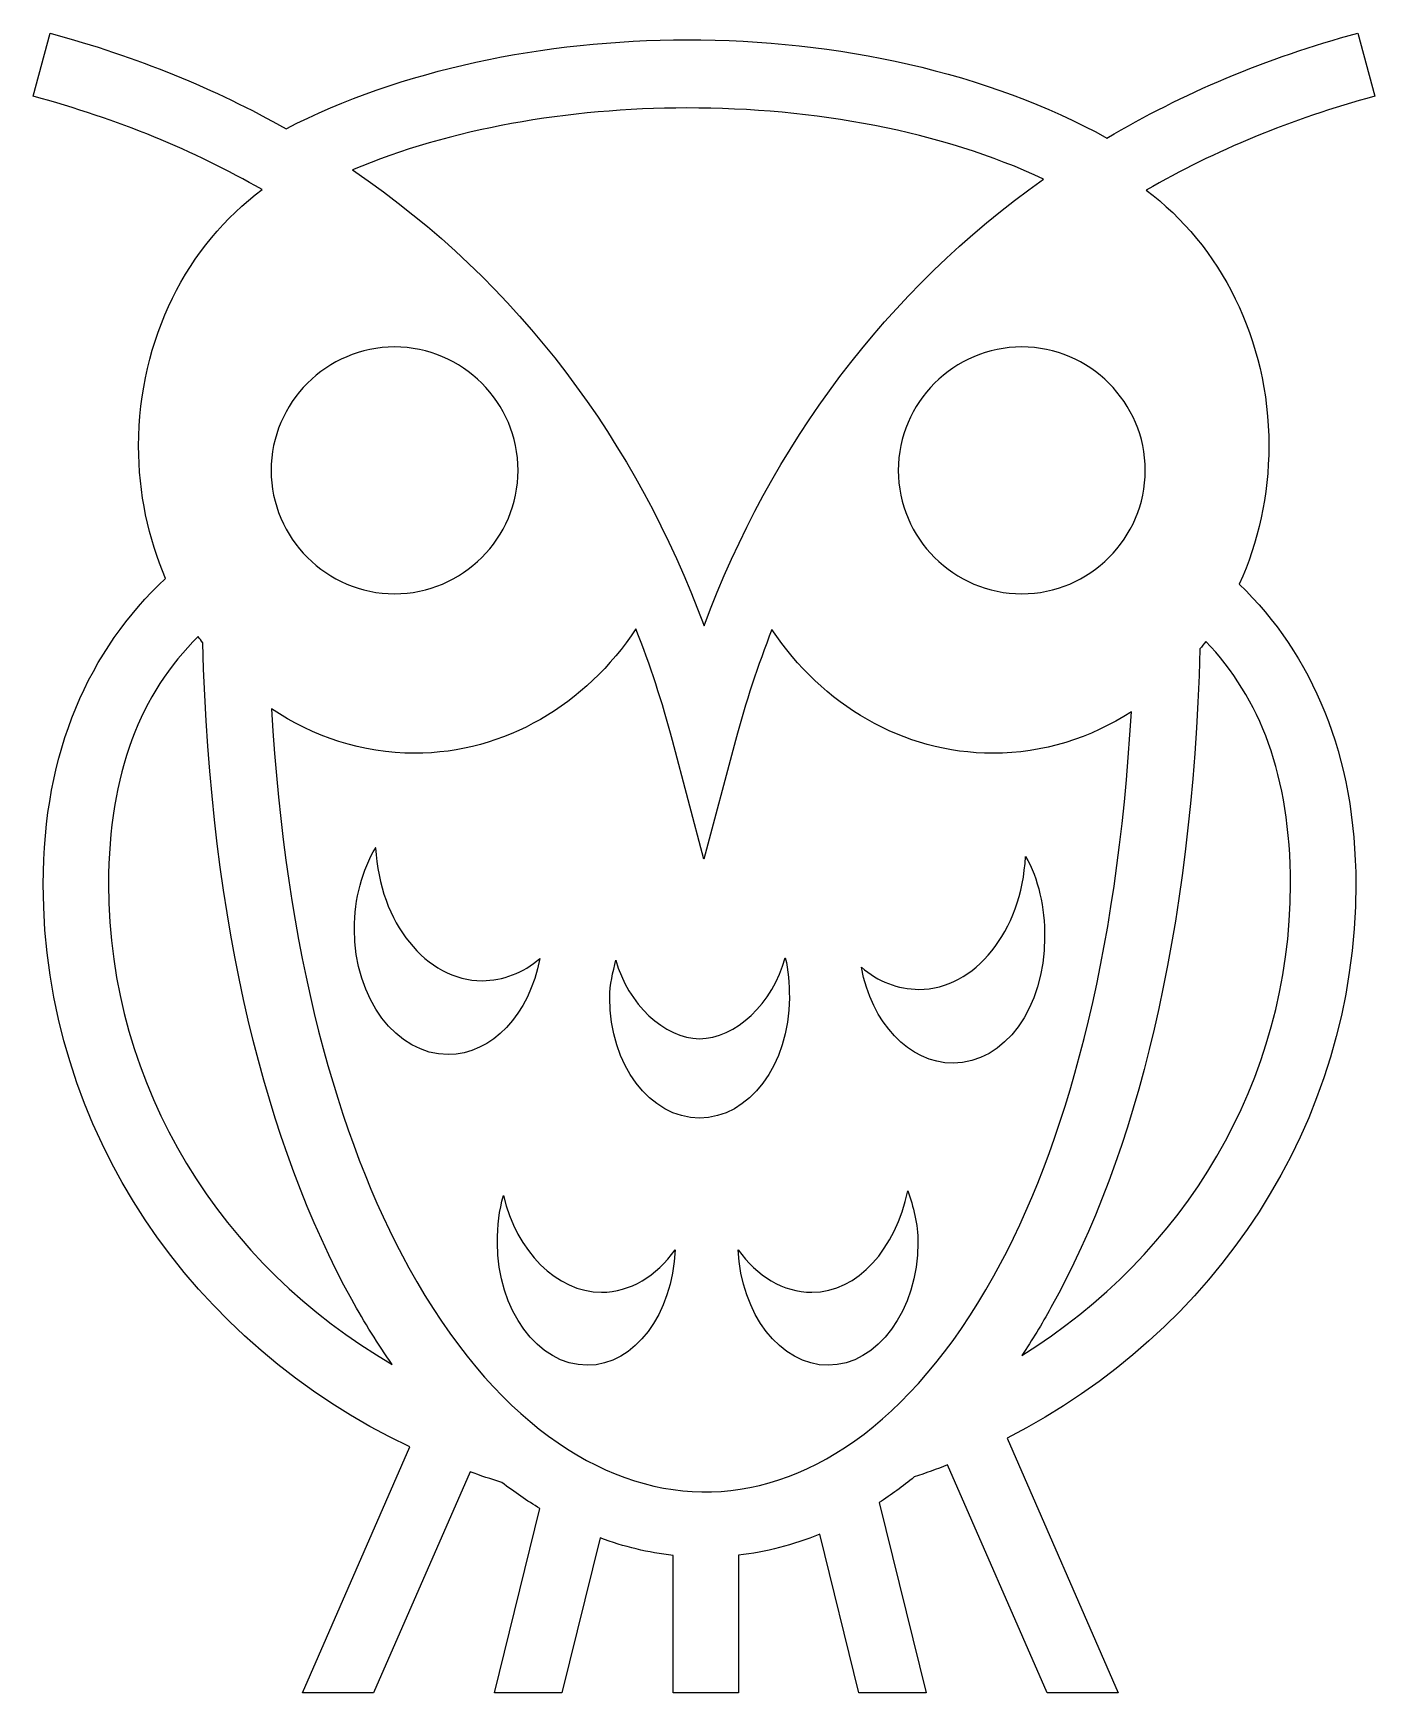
# Model space of a CAD drawing. Header units: centimetres. Extents: x -8 to 8.2, y -10 to 10.1.
import ezdxf

# ---------------------------------------------------------------- set-up
doc = ezdxf.new("R2010")
doc.units = ezdxf.units.CM
doc.header["$MEASUREMENT"] = 0
doc.layers.add('Layer 1', color=7, linetype='Continuous')

msp = doc.modelspace()

# ---------------------------------------------------------------- linework, layer by layer
at = {"layer": 'Layer 1'}
for points, knots in [([(-7.81904, 10.06676), (-7.81904, 10.06676), (-8.0244, 9.30588), (-8.0244, 9.30588), (-8.0244, 9.30588), (-7.00275, 9.02997), (-6.08383, 8.6492), (-5.26333, 8.17983), (-5.26333, 8.17983), (-6.1605, 7.51526), (-6.75215, 6.37905), (-6.75215, 5.08833), (-6.75215, 5.08833), (-6.75215, 4.51514), (-6.63534, 3.97244), (-6.42716, 3.48784), (-6.42716, 3.48784), (-7.34727, 2.62909), (-7.90321, 1.40483), (-7.90321, -0.20203), (-7.90321, -0.20203), (-7.90321, -3.18246), (-6.09602, -5.75656), (-3.4819, -6.99128), (-3.4819, -6.99128), (-3.4819, -6.99128), (-4.77688, -9.95822), (-4.77688, -9.95822), (-4.77688, -9.95822), (-4.77688, -9.95822), (-3.91766, -9.95822), (-3.91766, -9.95822), (-3.91766, -9.95822), (-3.91766, -9.95822), (-2.75408, -7.29253), (-2.75408, -7.29253), (-2.75408, -7.29253), (-2.62715, -7.33794), (-2.49896, -7.38066), (-2.36909, -7.41988), (-2.36909, -7.41988), (-2.21897, -7.53626), (-2.06607, -7.64126), (-1.91081, -7.73559), (-1.91081, -7.73559), (-1.91081, -7.73559), (-2.46026, -9.95826), (-2.46026, -9.95826), (-2.46026, -9.95826), (-2.46026, -9.95826), (-1.64725, -9.95826), (-1.64725, -9.95826), (-1.64725, -9.95826), (-1.64725, -9.95826), (-1.18572, -8.08938), (-1.18572, -8.08938), (-1.18572, -8.08938), (-0.89662, -8.19674), (-0.60203, -8.2675), (-0.30441, -8.30052), (-0.30441, -8.30052), (-0.30441, -8.30052), (-0.30441, -9.95823), (-0.30441, -9.95823), (-0.30441, -9.95823), (-0.30441, -9.95823), (0.48371, -9.95822), (0.48371, -9.95822), (0.48371, -9.95822), (0.48371, -9.95822), (0.48371, -8.29866), (0.48371, -8.29866), (0.48371, -8.29866), (0.81566, -8.26046), (1.14364, -8.17485), (1.46433, -8.04329), (1.46433, -8.04329), (1.46433, -8.04329), (1.93712, -9.95822), (1.93712, -9.95822), (1.93712, -9.95822), (1.93712, -9.95822), (2.74885, -9.95822), (2.74885, -9.95822), (2.74885, -9.95822), (2.74885, -9.95822), (2.18211, -7.66352), (2.18211, -7.66352), (2.18211, -7.66352), (2.32548, -7.56982), (2.46674, -7.46702), (2.60531, -7.35388), (2.60531, -7.35388), (2.74109, -7.30876), (2.8751, -7.26001), (3.00747, -7.20815), (3.00747, -7.20815), (3.00747, -7.20815), (4.20757, -9.95818), (4.20757, -9.95818), (4.20757, -9.95818), (4.20757, -9.95818), (5.06678, -9.95818), (5.06678, -9.95818), (5.06678, -9.95818), (5.06678, -9.95818), (3.72584, -6.8857), (3.72584, -6.8857), (3.72584, -6.8857), (6.22328, -5.6137), (7.93167, -3.09978), (7.93167, -0.20199), (7.93167, -0.20199), (7.93167, 1.36303), (7.40415, 2.56507), (6.52663, 3.42011), (6.52663, 3.42011), (6.75362, 3.92174), (6.88232, 4.4881), (6.88232, 5.08827), (6.88232, 5.08827), (6.88232, 6.37439), (6.295, 7.50702), (5.40336, 8.1726), (5.40336, 8.1726), (6.23145, 8.65053), (7.15131, 9.03325), (8.16098, 9.30591), (8.16098, 9.30591), (8.16098, 9.30591), (7.95562, 10.06675), (7.95562, 10.06675), (7.95562, 10.06675), (6.84829, 9.76769), (5.83824, 9.33956), (4.93007, 8.80171), (4.93007, 8.80171), (3.49282, 9.59615), (1.67512, 9.98933), (-0.13911, 9.98722), (-0.13911, 9.98722), (-1.86412, 9.9852), (-3.5855, 9.62563), (-4.97388, 8.91413), (-4.97388, 8.91413), (-5.82681, 9.39459), (-6.77445, 9.78465), (-7.81895, 10.06671), (-7.81895, 10.06671), (-7.81895, 10.06671), (-7.81904, 10.06676), (-7.81904, 10.06676)], [0, 0, 0, 0, 0.02564103, 0.02564103, 0.02564103, 0.02564103, 0.05128205, 0.05128205, 0.05128205, 0.05128205, 0.07692308, 0.07692308, 0.07692308, 0.07692308, 0.1025641, 0.1025641, 0.1025641, 0.1025641, 0.12820513, 0.12820513, 0.12820513, 0.12820513, 0.15384615, 0.15384615, 0.15384615, 0.15384615, 0.17948718, 0.17948718, 0.17948718, 0.17948718, 0.20512821, 0.20512821, 0.20512821, 0.20512821, 0.23076923, 0.23076923, 0.23076923, 0.23076923, 0.25641026, 0.25641026, 0.25641026, 0.25641026, 0.28205128, 0.28205128, 0.28205128, 0.28205128, 0.30769231, 0.30769231, 0.30769231, 0.30769231, 0.33333333, 0.33333333, 0.33333333, 0.33333333, 0.35897436, 0.35897436, 0.35897436, 0.35897436, 0.38461538, 0.38461538, 0.38461538, 0.38461538, 0.41025641, 0.41025641, 0.41025641, 0.41025641, 0.43589744, 0.43589744, 0.43589744, 0.43589744, 0.46153846, 0.46153846, 0.46153846, 0.46153846, 0.48717949, 0.48717949, 0.48717949, 0.48717949, 0.51282051, 0.51282051, 0.51282051, 0.51282051, 0.53846154, 0.53846154, 0.53846154, 0.53846154, 0.56410256, 0.56410256, 0.56410256, 0.56410256, 0.58974359, 0.58974359, 0.58974359, 0.58974359, 0.61538462, 0.61538462, 0.61538462, 0.61538462, 0.64102564, 0.64102564, 0.64102564, 0.64102564, 0.66666667, 0.66666667, 0.66666667, 0.66666667, 0.69230769, 0.69230769, 0.69230769, 0.69230769, 0.71794872, 0.71794872, 0.71794872, 0.71794872, 0.74358974, 0.74358974, 0.74358974, 0.74358974, 0.76923077, 0.76923077, 0.76923077, 0.76923077, 0.79487179, 0.79487179, 0.79487179, 0.79487179, 0.82051282, 0.82051282, 0.82051282, 0.82051282, 0.84615385, 0.84615385, 0.84615385, 0.84615385, 0.87179487, 0.87179487, 0.87179487, 0.87179487, 0.8974359, 0.8974359, 0.8974359, 0.8974359, 0.92307692, 0.92307692, 0.92307692, 0.92307692, 0.94871795, 0.94871795, 0.94871795, 0.94871795, 1, 1, 1, 1]), ([(-0.13886, 9.16436), (1.39799, 9.16622), (2.9375, 8.88162), (4.16581, 8.30633), (4.16581, 8.30633), (2.26353, 6.96151), (0.88017, 5.09313), (0.06919, 2.91769), (0.06919, 2.91769), (-0.74578, 5.11616), (-2.15057, 7.04416), (-4.17155, 8.41723), (-4.17155, 8.41723), (-2.99899, 8.91245), (-1.57021, 9.16276), (-0.13882, 9.16453), (-0.13882, 9.16453), (-0.13882, 9.16453), (-0.13886, 9.16436), (-0.13886, 9.16436)], [0, 0, 0, 0, 0.16666667, 0.16666667, 0.16666667, 0.16666667, 0.33333333, 0.33333333, 0.33333333, 0.33333333, 0.5, 0.5, 0.5, 0.5, 0.66666667, 0.66666667, 0.66666667, 0.66666667, 1, 1, 1, 1]), ([(-3.66431, 6.28121), (-2.84625, 6.28121), (-2.17452, 5.60977), (-2.17452, 4.79184), (-2.17452, 4.79184), (-2.17452, 3.97378), (-2.84626, 3.3023), (-3.66431, 3.3023), (-3.66431, 3.3023), (-4.48236, 3.3023), (-5.15419, 3.97391), (-5.15419, 4.79197), (-5.15419, 4.79197), (-5.15419, 5.60994), (-4.48237, 6.28134), (-3.66431, 6.28134), (-3.66431, 6.28134), (-3.66431, 6.28134), (-3.66431, 6.28121), (-3.66431, 6.28121)], [0, 0, 0, 0, 0.16666667, 0.16666667, 0.16666667, 0.16666667, 0.33333333, 0.33333333, 0.33333333, 0.33333333, 0.5, 0.5, 0.5, 0.5, 0.66666667, 0.66666667, 0.66666667, 0.66666667, 1, 1, 1, 1]), ([(3.90231, 6.28121), (4.72037, 6.28121), (5.3921, 5.60977), (5.3921, 4.79184), (5.3921, 4.79184), (5.3921, 3.97378), (4.72036, 3.3023), (3.90231, 3.3023), (3.90231, 3.3023), (3.08417, 3.3023), (2.41239, 3.97374), (2.41239, 4.7918), (2.41239, 4.7918), (2.41239, 5.60977), (3.08413, 6.28117), (3.90218, 6.28117), (3.90218, 6.28117), (3.90218, 6.28117), (3.90231, 6.28121), (3.90231, 6.28121)], [0, 0, 0, 0, 0.16666667, 0.16666667, 0.16666667, 0.16666667, 0.33333333, 0.33333333, 0.33333333, 0.33333333, 0.5, 0.5, 0.5, 0.5, 0.66666667, 0.66666667, 0.66666667, 0.66666667, 1, 1, 1, 1]), ([(-0.75211, 2.87868), (-0.58125, 2.44237), (-0.43488, 1.99315), (-0.31255, 1.53297), (-0.31255, 1.53297), (-0.31255, 1.53297), (0.06823, 0.10078), (0.06823, 0.10078), (0.06823, 0.10078), (0.06823, 0.10078), (0.44901, 1.53297), (0.44901, 1.53297), (0.44901, 1.53297), (0.57109, 1.99209), (0.71754, 2.4384), (0.88777, 2.87054), (0.88777, 2.87054), (1.49457, 1.96519), (2.46257, 1.37838), (3.5543, 1.37838), (3.5543, 1.37838), (4.16321, 1.37838), (4.73349, 1.56164), (5.22449, 1.88001), (5.22449, 1.88001), (5.05569, -1.10759), (4.42583, -3.37943), (3.5656, -4.92657), (3.5656, -4.92657), (2.55509, -6.74418), (1.27377, -7.55254), (0.04301, -7.53407), (0.04301, -7.53407), (-1.18762, -7.5156), (-2.47889, -6.66237), (-3.49079, -4.8322), (-3.49079, -4.8322), (-4.35237, -3.27392), (-4.98185, -1.01545), (-5.15027, 1.91594), (-5.15027, 1.91594), (-4.64691, 1.57497), (-4.05614, 1.37847), (-3.42404, 1.37847), (-3.42404, 1.37847), (-2.32906, 1.37847), (-1.35848, 1.96882), (-0.75211, 2.87881), (-0.75211, 2.87881), (-0.75211, 2.87881), (-0.75211, 2.87868), (-0.75211, 2.87868)], [0, 0, 0, 0, 0.07142857, 0.07142857, 0.07142857, 0.07142857, 0.14285714, 0.14285714, 0.14285714, 0.14285714, 0.21428571, 0.21428571, 0.21428571, 0.21428571, 0.28571429, 0.28571429, 0.28571429, 0.28571429, 0.35714286, 0.35714286, 0.35714286, 0.35714286, 0.42857143, 0.42857143, 0.42857143, 0.42857143, 0.5, 0.5, 0.5, 0.5, 0.57142857, 0.57142857, 0.57142857, 0.57142857, 0.64285714, 0.64285714, 0.64285714, 0.64285714, 0.71428571, 0.71428571, 0.71428571, 0.71428571, 0.78571429, 0.78571429, 0.78571429, 0.78571429, 0.85714286, 0.85714286, 0.85714286, 0.85714286, 1, 1, 1, 1]), ([(-6.03432, 2.78815), (-6.01606, 2.76243), (-5.99789, 2.73671), (-5.97908, 2.71157), (-5.97908, 2.71157), (-5.88779, -0.71816), (-5.20361, -3.36298), (-4.18049, -5.21356), (-4.18049, -5.21356), (-4.02637, -5.49229), (-3.86368, -5.75264), (-3.69396, -5.99578), (-3.69396, -5.99578), (-5.74838, -4.80403), (-7.11513, -2.65211), (-7.11513, -0.20215), (-7.11513, -0.20215), (-7.11513, 1.14832), (-6.72609, 2.09533), (-6.03428, 2.78811), (-6.03428, 2.78811), (-6.03428, 2.78811), (-6.03432, 2.78815), (-6.03432, 2.78815)], [0, 0, 0, 0, 0.14285714, 0.14285714, 0.14285714, 0.14285714, 0.28571429, 0.28571429, 0.28571429, 0.28571429, 0.42857143, 0.42857143, 0.42857143, 0.42857143, 0.57142857, 0.57142857, 0.57142857, 0.57142857, 0.71428571, 0.71428571, 0.71428571, 0.71428571, 1, 1, 1, 1]), ([(6.12195, 2.72793), (6.77682, 2.04076), (7.14351, 1.10952), (7.14351, -0.20215), (7.14351, -0.20215), (7.14351, -2.57916), (5.85671, -4.67545), (3.90383, -5.88656), (3.90383, -5.88656), (4.02485, -5.7038), (4.14208, -5.51181), (4.25446, -5.30962), (4.25446, -5.30962), (5.27336, -3.477), (5.95501, -0.83349), (6.052, 2.6379), (6.052, 2.6379), (6.07561, 2.66771), (6.09931, 2.69736), (6.122, 2.72793), (6.122, 2.72793), (6.122, 2.72793), (6.12195, 2.72793), (6.12195, 2.72793)], [0, 0, 0, 0, 0.14285714, 0.14285714, 0.14285714, 0.14285714, 0.28571429, 0.28571429, 0.28571429, 0.28571429, 0.42857143, 0.42857143, 0.42857143, 0.42857143, 0.57142857, 0.57142857, 0.57142857, 0.57142857, 0.71428571, 0.71428571, 0.71428571, 0.71428571, 1, 1, 1, 1]), ([(-3.89278, 0.23783), (-4.05104, -0.02627), (-4.14984, -0.37487), (-4.14984, -0.74215), (-4.14984, -0.74215), (-4.14984, -1.58825), (-3.63982, -2.25661), (-3.0189, -2.25661), (-3.0189, -2.25661), (-2.49054, -2.25661), (-2.03411, -1.76809), (-1.91368, -1.09847), (-1.91368, -1.09847), (-2.11153, -1.27127), (-2.35526, -1.36581), (-2.6076, -1.36581), (-2.6076, -1.36581), (-3.28144, -1.36581), (-3.84831, -0.66515), (-3.8928, 0.23784), (-3.8928, 0.23784), (-3.8928, 0.23784), (-3.89278, 0.23783), (-3.89278, 0.23783)], [0, 0, 0, 0, 0.14285714, 0.14285714, 0.14285714, 0.14285714, 0.28571429, 0.28571429, 0.28571429, 0.28571429, 0.42857143, 0.42857143, 0.42857143, 0.42857143, 0.57142857, 0.57142857, 0.57142857, 0.57142857, 0.71428571, 0.71428571, 0.71428571, 0.71428571, 1, 1, 1, 1]), ([(3.94675, 0.13338), (3.90222, -0.76956), (3.33548, -1.47027), (2.6616, -1.47027), (2.6616, -1.47027), (2.40922, -1.47027), (2.16558, -1.37573), (1.9676, -1.20293), (1.9676, -1.20293), (2.08812, -1.87256), (2.54446, -2.36112), (3.07282, -2.36112), (3.07282, -2.36112), (3.69379, -2.36112), (4.17804, -1.69276), (4.17804, -0.84662), (4.17804, -0.84662), (4.17804, -0.47934), (4.10501, -0.13073), (3.94679, 0.13336), (3.94679, 0.13336), (3.94679, 0.13336), (3.94671, 0.13338), (3.94671, 0.13338), (3.94671, 0.13338), (3.94671, 0.13338), (3.94675, 0.13338), (3.94675, 0.13338)], [0, 0, 0, 0, 0.125, 0.125, 0.125, 0.125, 0.25, 0.25, 0.25, 0.25, 0.375, 0.375, 0.375, 0.375, 0.5, 0.5, 0.5, 0.5, 0.625, 0.625, 0.625, 0.625, 0.75, 0.75, 0.75, 0.75, 1, 1, 1, 1]), ([(1.04855, -1.08823), (0.90054, -1.64038), (0.44525, -2.06568), (0.01417, -2.06568), (0.01417, -2.06568), (-0.40684, -2.06568), (-0.85491, -1.6416), (-0.99546, -1.11661), (-0.99546, -1.11661), (-1.02974, -1.25985), (-1.06934, -1.41305), (-1.06934, -1.57186), (-1.06934, -1.57186), (-1.06934, -2.38254), (-0.58061, -3.02286), (0.01429, -3.02286), (0.01429, -3.02286), (0.60919, -3.02286), (1.09788, -2.38254), (1.09788, -1.57186), (1.09788, -1.57186), (1.09788, -1.40378), (1.08692, -1.23873), (1.04863, -1.08819), (1.04863, -1.08819), (1.04863, -1.08819), (1.04855, -1.08819), (1.04855, -1.08819), (1.04855, -1.08819), (1.04855, -1.08819), (1.04855, -1.08823), (1.04855, -1.08823)], [0, 0, 0, 0, 0.11111111, 0.11111111, 0.11111111, 0.11111111, 0.22222222, 0.22222222, 0.22222222, 0.22222222, 0.33333333, 0.33333333, 0.33333333, 0.33333333, 0.44444444, 0.44444444, 0.44444444, 0.44444444, 0.55555556, 0.55555556, 0.55555556, 0.55555556, 0.66666667, 0.66666667, 0.66666667, 0.66666667, 0.77777778, 0.77777778, 0.77777778, 0.77777778, 1, 1, 1, 1]), ([(-2.35002, -3.95789), (-2.40459, -4.13365), (-2.4239, -4.32433), (-2.4239, -4.52703), (-2.4239, -4.52703), (-2.4239, -5.33767), (-1.93517, -6.00649), (-1.34031, -6.00649), (-1.34031, -6.00649), (-0.76543, -6.00649), (-0.31247, -5.38506), (-0.28135, -4.61229), (-0.28135, -4.61229), (-0.50366, -4.93045), (-0.82043, -5.12446), (-1.16793, -5.12446), (-1.16793, -5.12446), (-1.71257, -5.12446), (-2.1932, -4.62962), (-2.34998, -3.95784), (-2.34998, -3.95784), (-2.34998, -3.95784), (-2.35002, -3.95789), (-2.35002, -3.95789)], [0, 0, 0, 0, 0.14285714, 0.14285714, 0.14285714, 0.14285714, 0.28571429, 0.28571429, 0.28571429, 0.28571429, 0.42857143, 0.42857143, 0.42857143, 0.42857143, 0.57142857, 0.57142857, 0.57142857, 0.57142857, 0.71428571, 0.71428571, 0.71428571, 0.71428571, 1, 1, 1, 1]), ([(2.52611, -3.90109), (2.38126, -4.59905), (1.92699, -5.12451), (1.3686, -5.12451), (1.3686, -5.12451), (1.02114, -5.12451), (0.70437, -4.93054), (0.48206, -4.61234), (0.48206, -4.61234), (0.51318, -5.38511), (0.99082, -6.0065), (1.56565, -6.0065), (1.56565, -6.0065), (2.16051, -6.0065), (2.6492, -5.33763), (2.6492, -4.52699), (2.6492, -4.52699), (2.6492, -4.29899), (2.59426, -4.09363), (2.52607, -3.90105), (2.52607, -3.90105), (2.52607, -3.90105), (2.52611, -3.90109), (2.52611, -3.90109)], [0, 0, 0, 0, 0.14285714, 0.14285714, 0.14285714, 0.14285714, 0.28571429, 0.28571429, 0.28571429, 0.28571429, 0.42857143, 0.42857143, 0.42857143, 0.42857143, 0.57142857, 0.57142857, 0.57142857, 0.57142857, 0.71428571, 0.71428571, 0.71428571, 0.71428571, 1, 1, 1, 1])]:
    msp.add_open_spline(points, degree=3, knots=knots, dxfattribs=at)

doc.saveas('drawing.dxf')
